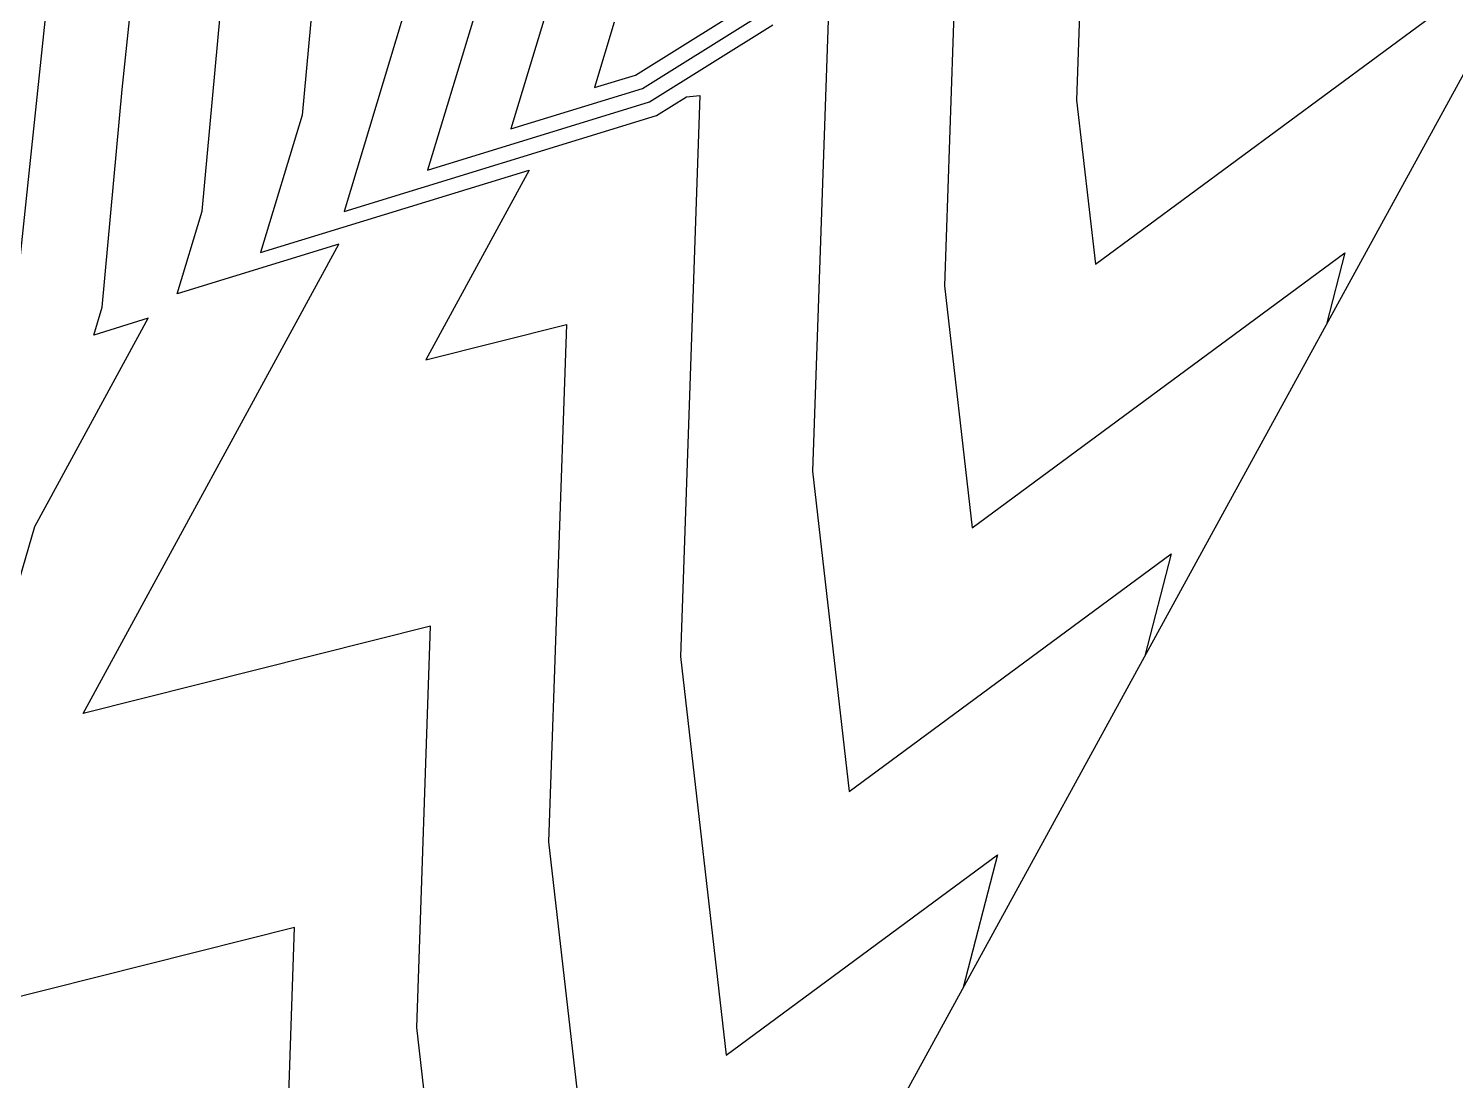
# Model space of a CAD drawing. Header units: metres. Extents: x 419533 to 423558, y 4805342 to 4807578.
# Drawn here: x 421936.54 to 421962, y 4806568.32 to 4806587.1 of the extents above; entities that cross this region are included whole.
import ezdxf

# ---------------------------------------------------------------- set-up
doc = ezdxf.new("R2010")
doc.units = ezdxf.units.M
for name, color, linetype in [('C-TINN-BNDY', 110, 'Continuous'), ('C-TOPO-MAJR', 9, 'Continuous'), ('C-TOPO-MINR', 8, 'Continuous')]:
    doc.layers.add(name, color=color, linetype=linetype)

# ---------------------------------------------------------------- blocks, each defined once
blk = doc.blocks.new('leg_extensions_profiles_1')
at = {"layer": 'C-TINN-BNDY', "color": 110, "linetype": 'Continuous', "lineweight": -3, "flags": 128}
blk.add_lwpolyline([(422235.258, 4806803.917), (422183.947, 4806768.389), (422107.165, 4806706.897), (422045.084, 4806663.831), (422020.725, 4806645.564), (422009.072, 4806636.707), (421999.692, 4806629.078), (421967.231, 4806595.583), (421935.551, 4806537.705), (421859.794, 4806483.771), (421831.912, 4806449.294), (421807.66, 4806419.57), (421750.74, 4806385.358), (421678.268, 4806345.243)], dxfattribs=at)
at = {"layer": 'C-TOPO-MAJR', "color": 9, "linetype": 'Continuous', "lineweight": -3, "flags": 128}
for points, elevation in [([(421943.4961119975, 4806552.220378541), (421944.5289472216, 4806556.226067032), (421942.3991619786, 4806554.654016743), (421941.106498958, 4806565.954826071), (421941.2808331064, 4806571.049859755), (421935.9794587184, 4806569.715963956), (421935.2656436298, 4806573.469782414), (421936.647377898, 4806578.207013911), (421938.6723446221, 4806581.923399498), (421937.6997973283, 4806581.62462166), (421937.8506189344, 4806582.122528223), (421938.207317413, 4806586.009009946), (421939.6302640437, 4806599.53883402), (421936.6479765318, 4806601.795388778), (421935.3227048183, 4806608.223253082), (421934.9059218276, 4806609.803069855), (421934.5586790428, 4806616.071078246), (421934.3757762027, 4806616.979027375), (421934.5329274804, 4806637.480042636), (421926.7322778216, 4806629.240444653)], 1830), ([(421946.2801019342, 4806589.055935703), (421945.1437789428, 4806585.304598679), (421947.490309833, 4806586.025480255), (421951.3604210331, 4806588.44508324)], 1835), ([(421953.091365651, 4806588.588039705), (421952.8832136226, 4806582.504655551), (421953.3774436471, 4806578.183963165), (421960.0252289816, 4806583.090867693), (421959.6974007364, 4806581.819437557)], 1835)]:
    blk.add_lwpolyline(points, dxfattribs=dict(at, elevation=elevation))
at = {"layer": 'C-TOPO-MINR', "color": 8, "linetype": 'Continuous', "lineweight": -3, "flags": 128}
for points, elevation in [([(421942.5698785973, 4806598.070616139), (421941.4208308576, 4806585.550929887), (421940.6773899741, 4806583.096612467), (421945.4713411728, 4806584.569370022), (421943.624055409, 4806581.179079155), (421946.1331964599, 4806581.810412176), (421945.8171848238, 4806572.574757863), (421946.790474646, 4806564.065995311)], 1832), ([(421943.2059368192, 4806587.265130719), (421942.166186297, 4806583.832607871), (421947.7426289425, 4806585.545755897), (421948.2764373838, 4806585.87949424), (421948.5151883657, 4806585.899212372), (421948.1725277567, 4806575.884723759), (421948.9861309797, 4806568.771984596), (421953.8267162776, 4806572.344947428), (421953.2168852409, 4806569.979813951)], 1833), ([(421944.9910427807, 4806588.979331551), (421943.6549826199, 4806584.568603274), (421947.6164693877, 4806585.785618075), (421949.8184292085, 4806587.16228874)], 1834), ([(421950.8032770083, 4806587.243626039), (421950.5278706896, 4806579.194689655), (421951.1817873134, 4806573.47797388), (421956.9259726296, 4806577.71790756), (421956.4571429887, 4806575.899625754)], 1834), ([(421946.7363697453, 4806558.140190344), (421947.6282035736, 4806561.599027163), (421944.5948183123, 4806559.360006028), (421943.4618418909, 4806569.264791966), (421943.7070147831, 4806576.430135965), (421937.5079604222, 4806574.870372032), (421942.0718428975, 4806583.24638476), (421939.1885936512, 4806582.360617064), (421939.635724896, 4806583.836729055), (421940.6932062402, 4806595.358734791), (421941.1492801179, 4806599.695228652), (421937.8946873181, 4806602.157823838), (421936.4484083262, 4806609.172600513), (421936.2168869218, 4806610.050182868), (421935.8394307214, 4806616.863567434), (421935.6406135996, 4806617.850516749), (421935.8114385288, 4806640.135314771), (421931.9248127831, 4806636.02998572)], 1831), ([(421940.2558542498, 4806546.300566738), (421941.4296908696, 4806550.853106899), (421940.2035056449, 4806549.948027459), (421938.751156025, 4806562.644860175), (421938.8546514297, 4806565.669583544), (421935.7074316082, 4806564.877701479), (421934.0842979351, 4806573.413454277), (421936.1699709871, 4806580.564117253), (421936.0839518, 4806581.096317518), (421936.1630936752, 4806581.347665028), (421936.1505037376, 4806581.480581746), (421936.286204922, 4806582.029356124), (421938.1112479696, 4806599.382439386), (421935.4012657455, 4806601.432953718), (421934.1970013104, 4806607.273905649), (421933.5949567334, 4806609.555956842), (421933.2779273641, 4806615.278589057), (421933.1109388058, 4806616.107538001), (421933.2544164319, 4806634.824770503), (421921.53974286, 4806622.450903585)], 1829), ([(421946.9868452692, 4806587.210143753), (421946.6325752657, 4806586.040594082), (421947.3641502783, 4806586.265342433), (421952.9024128577, 4806589.72787774)], 1836), ([(421955.3794542936, 4806589.93245337), (421955.2385565555, 4806585.814621448), (421955.5730999809, 4806582.889952449), (421963.1244853336, 4806588.463827824)], 1836)]:
    blk.add_lwpolyline(points, dxfattribs=dict(at, elevation=elevation))

msp = doc.modelspace()

# ---------------------------------------------------------------- linework, layer by layer
at = {"layer": 'C-TOPO-MAJR', "color": 9, "linetype": 'Continuous', "lineweight": -3, "flags": 128}
for points, elevation in [([(421943.4961119975, 4806552.220378541), (421944.5289472216, 4806556.226067032), (421942.3991619786, 4806554.654016743), (421941.106498958, 4806565.954826071), (421941.2808331064, 4806571.049859755), (421935.9794587184, 4806569.715963956), (421935.2656436298, 4806573.469782414), (421936.647377898, 4806578.207013911), (421938.6723446221, 4806581.923399498), (421937.6997973283, 4806581.62462166), (421937.8506189344, 4806582.122528223), (421938.207317413, 4806586.009009946), (421939.6302640437, 4806599.53883402), (421936.6479765318, 4806601.795388778), (421935.3227048183, 4806608.223253082), (421934.9059218276, 4806609.803069855), (421934.5586790428, 4806616.071078246), (421934.3757762027, 4806616.979027375), (421934.5329274804, 4806637.480042636), (421926.7322778216, 4806629.240444653)], 1830), ([(421946.2801019342, 4806589.055935703), (421945.1437789428, 4806585.304598679), (421947.490309833, 4806586.025480255), (421951.3604210331, 4806588.44508324)], 1835), ([(421953.091365651, 4806588.588039705), (421952.8832136226, 4806582.504655551), (421953.3774436471, 4806578.183963165), (421960.0252289816, 4806583.090867693), (421959.6974007364, 4806581.819437557)], 1835)]:
    msp.add_lwpolyline(points, dxfattribs=dict(at, elevation=elevation))
at = {"layer": 'C-TOPO-MINR', "color": 8, "linetype": 'Continuous', "lineweight": -3, "flags": 128}
for points, elevation in [([(421946.7363697453, 4806558.140190344), (421947.6282035736, 4806561.599027163), (421944.5948183123, 4806559.360006028), (421943.4618418909, 4806569.264791966), (421943.7070147831, 4806576.430135965), (421937.5079604222, 4806574.870372032), (421942.0718428975, 4806583.24638476), (421939.1885936512, 4806582.360617064), (421939.635724896, 4806583.836729055), (421940.6932062402, 4806595.358734791), (421941.1492801179, 4806599.695228652), (421937.8946873181, 4806602.157823838), (421936.4484083262, 4806609.172600513), (421936.2168869218, 4806610.050182868), (421935.8394307214, 4806616.863567434), (421935.6406135996, 4806617.850516749), (421935.8114385288, 4806640.135314771), (421931.9248127831, 4806636.02998572)], 1831), ([(421940.2558542498, 4806546.300566738), (421941.4296908696, 4806550.853106899), (421940.2035056449, 4806549.948027459), (421938.751156025, 4806562.644860175), (421938.8546514297, 4806565.669583544), (421935.7074316082, 4806564.877701479), (421934.0842979351, 4806573.413454277), (421936.1699709871, 4806580.564117253), (421936.0839518, 4806581.096317518), (421936.1630936752, 4806581.347665028), (421936.1505037376, 4806581.480581746), (421936.286204922, 4806582.029356124), (421938.1112479696, 4806599.382439386), (421935.4012657455, 4806601.432953718), (421934.1970013104, 4806607.273905649), (421933.5949567334, 4806609.555956842), (421933.2779273641, 4806615.278589057), (421933.1109388058, 4806616.107538001), (421933.2544164319, 4806634.824770503), (421921.53974286, 4806622.450903585)], 1829), ([(421942.5698785973, 4806598.070616139), (421941.4208308576, 4806585.550929887), (421940.6773899741, 4806583.096612467), (421945.4713411728, 4806584.569370022), (421943.624055409, 4806581.179079155), (421946.1331964599, 4806581.810412176), (421945.8171848238, 4806572.574757863), (421946.790474646, 4806564.065995311)], 1832), ([(421955.3794542936, 4806589.93245337), (421955.2385565555, 4806585.814621448), (421955.5730999809, 4806582.889952449), (421963.1244853336, 4806588.463827824)], 1836), ([(421946.9868452692, 4806587.210143753), (421946.6325752657, 4806586.040594082), (421947.3641502783, 4806586.265342433), (421952.9024128577, 4806589.72787774)], 1836), ([(421944.9910427807, 4806588.979331551), (421943.6549826199, 4806584.568603274), (421947.6164693877, 4806585.785618075), (421949.8184292085, 4806587.16228874)], 1834), ([(421943.2059368192, 4806587.265130719), (421942.166186297, 4806583.832607871), (421947.7426289425, 4806585.545755897), (421948.2764373838, 4806585.87949424), (421948.5151883657, 4806585.899212372), (421948.1725277567, 4806575.884723759), (421948.9861309797, 4806568.771984596), (421953.8267162776, 4806572.344947428), (421953.2168852409, 4806569.979813951)], 1833), ([(421950.8032770083, 4806587.243626039), (421950.5278706896, 4806579.194689655), (421951.1817873134, 4806573.47797388), (421956.9259726296, 4806577.71790756), (421956.4571429887, 4806575.899625754)], 1834)]:
    msp.add_lwpolyline(points, dxfattribs=dict(at, elevation=elevation))

# ---------------------------------------------------------------- block references
msp.add_blockref('leg_extensions_profiles_1', (0, 0))

doc.saveas('drawing.dxf')
